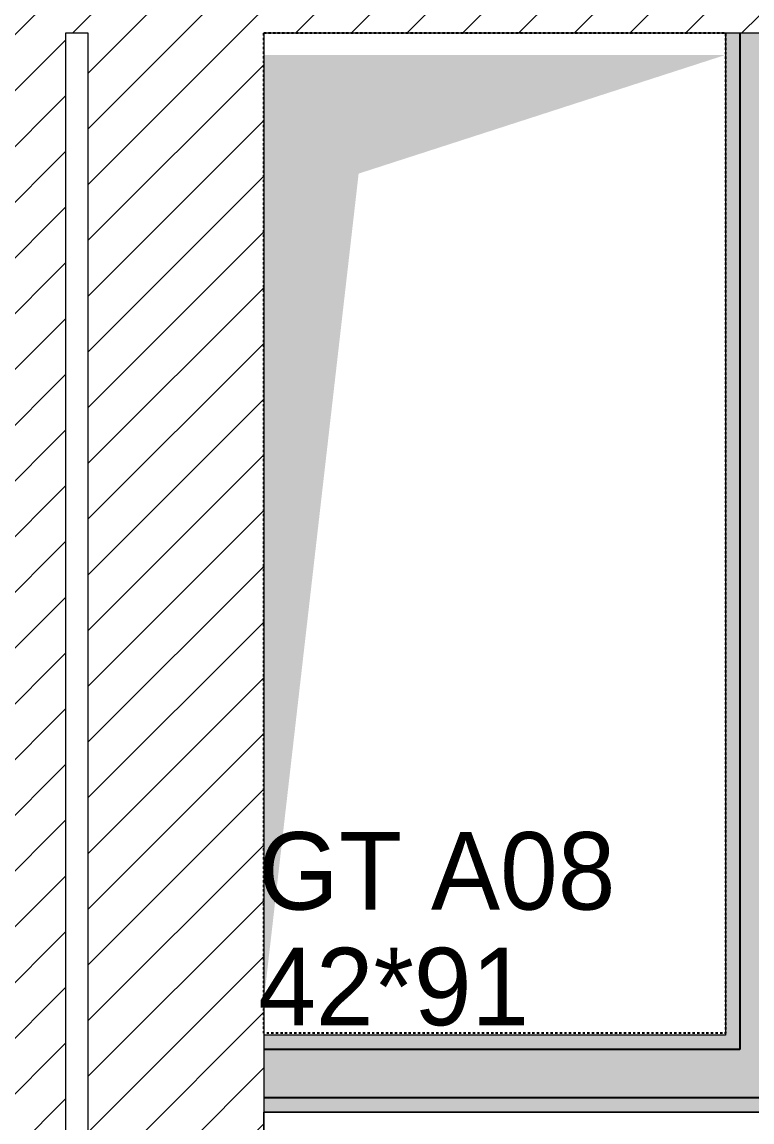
# Model space of a CAD drawing. Header units: centimetres. Extents: x 1724 to 19617, y -6503 to 8072.
# Drawn here: x 5399.5 to 5465.9, y -3911.3 to -3811.2 of the extents above; entities that cross this region are included whole.
import ezdxf

# ---------------------------------------------------------------- set-up
doc = ezdxf.new("R2010")
doc.units = ezdxf.units.CM
for name, pattern in [('ISO-03', [1.5, 0.6, -0.9]), ('Style de ligne -11', [0.347222, 0.20828, -0.138942]), ('VW-01', [0.41656, 0.20828, -0.20828])]:
    doc.linetypes.add(name, pattern=pattern)
for name, color, linetype in [('B aménagement intérieur', 252, 'Continuous'), ('B faience', 252, 'Style de ligne -11'), ('B Général', 252, 'Continuous'), ('C ANNOTATIONS-textes-numérotation gaine', 252, 'ISO-03'), ('D SURFACES-shab', 252, 'Continuous'), ('F REMPLISSAGE-vert clair', 252, 'Continuous'), ('F REMPLISSAGE-vert foncé', 252, 'Continuous')]:
    doc.layers.add(name, color=color, linetype=linetype)
for name, color, linetype, lineweight in [('B GÈnÈral', 7, 'Continuous', 5), ('F REMPLISSAGE-vert clair-1', 7, 'Continuous', 5), ('F REMPLISSAGE-vert foncÈ', 7, 'Continuous', 5)]:
    doc.layers.add(name, color=color, linetype=linetype, lineweight=lineweight)
doc.styles.add('Eurostile', font='Eurosti.TTF')
pattern_1 = [(45, (-804.3564, -7946.63), (2.4253472, -2.6458333), [])]

# ---------------------------------------------------------------- blocks, each defined once
blk = doc.blocks.new('Baignoire 75_170')
at = {"layer": 'B faience', "lineweight": 18, "flags": 128}
blk.add_lwpolyline([(-85, 38.5), (-85, -37.5), (86, -37.5)], dxfattribs=at)
blk = doc.blocks.new('T4 A22_A23 (2D)')
at = {"layer": 'B GÈnÈral', "linetype": 'Continuous', "lineweight": 0, "true_color": 0xc0dcc0}
for points in [[(-639.4, 193.28), (-638.1, 194.58), (-638.1, 285.77), (-645.1, 285.77), (-645.1, 194.58), (-643.8, 193.28)], [(-599.1, 194.58), (-638.1, 194.58), (-639.4, 193.28), (-643.8, 193.28), (-645.1, 194.58), (-687.1, 194.58), (-687.1, 187.58), (-599.1, 187.58)]]:
    blk.add_hatch(color=9, dxfattribs=at).paths.add_polyline_path(points)
at = {"layer": 'B Général', "color": 98, "linetype": 'Continuous', "lineweight": 13, "true_color": 0x004400}
for p, q in [((-645.1, 285.77), (-645.1, 194.58)), ((-645.1, 194.58), (-687.1, 194.58)), ((-599.1, 187.58), (-687.1, 187.58))]:
    blk.add_line(p, q, dxfattribs=at)
at = {"layer": 'D SURFACES-shab', "lineweight": 18, "flags": 128}
blk.add_lwpolyline([(-687.1, 187.58), (-461.72, 187.58), (-461.72, -24.23), (-687.1, -24.23)], close=True, dxfattribs=at)
at = {"layer": 'F REMPLISSAGE-vert clair'}
for p, q in [((-643.8, 285.77), (-643.8, 193.28)), ((-643.8, 193.28), (-687.1, 193.28)), ((-599.1, 188.88), (-687.1, 188.88))]:
    blk.add_line(p, q, dxfattribs=at)
at = {"layer": 'F REMPLISSAGE-vert clair-1', "color": 9, "linetype": 'Continuous', "true_color": 0xc0dcc0}
for points in [[(-643.8, 193.28), (-639.4, 193.28), (-643.8, 285.77), (-639.4, 285.77)], [(-599.1, 188.88), (-599.1, 193.28), (-687.1, 188.88), (-687.1, 193.28)]]:
    blk.add_solid(points, dxfattribs=at)
at = {"layer": 'F REMPLISSAGE-vert foncÈ', "color": 54, "linetype": 'Continuous', "true_color": 0x99aa00}
for points in [[(-645.1, 194.58), (-643.8, 193.28), (-645.1, 285.77), (-643.8, 285.77)], [(-687.1, 193.28), (-643.8, 193.28), (-687.1, 194.58), (-645.1, 194.58)], [(-599.1, 187.58), (-599.1, 188.88), (-687.1, 187.58), (-687.1, 188.88)]]:
    blk.add_solid(points, dxfattribs=at)
at = {"layer": 'F REMPLISSAGE-vert foncé', "color": 98, "linetype": 'Continuous', "lineweight": 13, "true_color": 0x004400}
for p, q in [((-645.1, 285.77), (-645.1, 194.58)), ((-645.1, 194.58), (-687.1, 194.58)), ((-599.1, 187.58), (-687.1, 187.58))]:
    blk.add_line(p, q, dxfattribs=at)
at = {"layer": 'F REMPLISSAGE-vert foncé'}
for p, q in [((-643.8, 285.77), (-643.8, 193.28)), ((-643.8, 193.28), (-687.1, 193.28)), ((-599.1, 188.88), (-687.1, 188.88))]:
    blk.add_line(p, q, dxfattribs=at)
at = {"layer": 'B Général', "color": 7, "rotation": 270}
blk.add_blockref('Baignoire 75_170', (-649.6, 102.58), dxfattribs=at)
blk = doc.blocks.new('G 100_80')
at = {"layer": 'B GÈnÈral', "color": 254, "linetype": 'Continuous', "true_color": 0xd6d6d6}
blk.add_solid([(-30.88, 32.2), (2.5, 43), (-39.5, -43), (-39.5, 43)], dxfattribs=at)
blk = doc.blocks.new('Groupe-72-1')
at = {"layer": 'C ANNOTATIONS-textes-numérotation gaine', "color": 7, "linetype": 'VW-01', "flags": 128}
blk.add_lwpolyline([(6225.89, 4134.39), (6267.89, 4134.39), (6267.89, 4043.39), (6225.89, 4043.39)], close=True, dxfattribs=at)
at = {"layer": 'C ANNOTATIONS-textes-numérotation gaine', "color": 7, "insert": (6225.38, 4061.67), "char_height": 7.049, "width": 40.9969, "attachment_point": 1, "line_spacing_factor": 0.895453, "style": 'Eurostile'}
blk.add_mtext('GT A08\\P42*91', dxfattribs=at)

msp = doc.modelspace()

# ---------------------------------------------------------------- hatches: boundary and pattern name
at = {"layer": 'B GÈnÈral', "linetype": 'Continuous', "lineweight": 5}
h = msp.add_hatch(dxfattribs=at)
h.set_pattern_fill('50_BETON', style=0, pattern_type=2)
h.set_pattern_definition(pattern_1)
h.paths.add_polyline_path([(4860.269, -3794.241), (4860.269, -3812.241), (5785.297, -3812.241), (5785.297, -3794.241)])
h = msp.add_hatch(dxfattribs=at)
h.set_pattern_fill('50_BETON', style=0, pattern_type=2)
h.set_pattern_definition(pattern_1)
h.paths.add_polyline_path([(5403.532, -3812.241), (5387.532, -3812.241), (5387.532, -4621.24), (5403.532, -4621.24)])
h = msp.add_hatch(dxfattribs=at)
h.set_pattern_fill('50_BETON', style=0, pattern_type=2)
h.set_pattern_definition(pattern_1)
h.paths.add_polyline_path([(5405.532, -4421.241), (5421.532, -4405.241), (5421.532, -3812.241), (5405.532, -3812.241)])

# ---------------------------------------------------------------- linework, layer by layer
at = {"layer": 'B Général', "color": 7, "linetype": 'Continuous', "lineweight": 18}
for p, q in [((5403.532, -4621.24), (5403.532, -3812.241)), ((5403.532, -3812.241), (5405.532, -3812.241)), ((5405.532, -3812.241), (5405.532, -4421.241)), ((5421.532, -3812.241), (5421.532, -4395.241)), ((5421.532, -3812.241), (5785.297, -3812.241))]:
    msp.add_line(p, q, dxfattribs=at)
at = {"layer": 'B Général', "color": 7, "linetype": 'Continuous', "lineweight": 5}
for p, q in [((5403.532, -4621.24), (5403.532, -3812.241)), ((5403.532, -3812.241), (5405.532, -3812.241)), ((5405.532, -3812.241), (5405.532, -4421.241)), ((5421.532, -3812.241), (5421.532, -4395.241)), ((5421.532, -3812.241), (5785.297, -3812.241))]:
    msp.add_line(p, q, dxfattribs=at)

# ---------------------------------------------------------------- block references
at = {"layer": 'B aménagement intérieur', "color": 7}
for name, p in [('T4 A22_A23 (2D)', (6108.631, -4098.011)), ('G 100_80', (5461.032, -3857.241))]:
    msp.add_blockref(name, p, dxfattribs=at)
at = {"layer": 'C ANNOTATIONS-textes-numérotation gaine', "color": 7}
msp.add_blockref('Groupe-72-1', (-804.356, -7946.63), dxfattribs=at)

doc.saveas('drawing.dxf')
